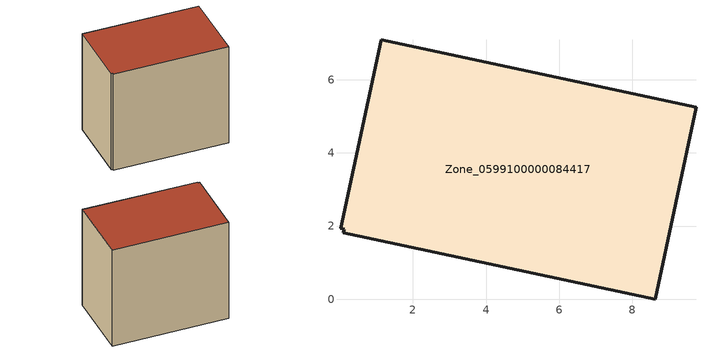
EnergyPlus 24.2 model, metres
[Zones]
Zone_0599100000084417
 floor ground (C_G): 0.12,1.91 0.02,1.93 1.13,7.09 9.74,5.25 8.62,0 0.1,1.82 z0
 wall outside (C_F): 8.62,0 9.74,5.25 1.13,7.09 0.02,1.93 0.12,1.91 0.1,1.82 8.62,0 z0:8.16
 roof outside (C_R): 0.02,1.93 0.12,1.91 0.1,1.82 8.62,0 9.74,5.25 1.13,7.09 z8.16
[BUILDING]
Pand.0599100000084417: North Axis=0; Terrain=City; Loads Convergence Tolerance Value=0.04; Temperature Convergence Tolerance Value=0.4; Solar Distribution=FullExterior; Maximum Number of Warmup Days=25; Minimum Number of Warmup Days=1
[Site:Location]
Rotterdam.The.Hague.AP_ZH_NLD Design_Conditions: Latitude=51.96; Longitude=4.45; Time Zone=1; Elevation=-4.5
[SITE:GROUNDTEMPERATURE:BUILDINGSURFACE]
18, 18, 18, 18, 18, 18, 18, 18, 18, 18, 18, 18
[MATERIAL] Thermal Absorptance=0.9; Solar Absorptance=0.7; Visible Absorptance=0.7
Name | Roughness | Thickness | Conductivity | Density | Specific Heat
G.TI.1975-1991 | MediumSmooth | 0.15 | 0.288461 | 540 | 1210
F.TI.1975-1991 | Rough | 0.3 | 0.230769 | 1920 | 840
R.TI.1975-1991 | MediumRough | 0.2 | 0.153846 | 1500 | 1000
[CONSTRUCTION]
C_G: G.TI.1975-1991
C_F: F.TI.1975-1991
C_R: R.TI.1975-1991
[ZONE]
Zone_0599100000084417: Type=1; Multiplier=1; Ceiling Height=Autocalculate; Volume=Autocalculate; Floor Area=autocalculate; Part of Total Floor Area=Yes
[ZONEINFILTRATION:DESIGNFLOWRATE]
Infil_Zone_0599100000084417: Zone or ZoneList or Space or SpaceList=Zone_0599100000084417; Schedule=AlwaysOn; Design Flow Rate Calculation Method=Flow/Area; Flow Rate per Floor Area=0.003; Constant Term Coefficient=1; Temperature Term Coefficient=0; Velocity Term Coefficient=0; Velocity Squared Term Coefficient=0
[HVACTEMPLATE:ZONE:IDEALLOADSAIRSYSTEM]
Zone_0599100000084417: Maximum Heating Supply Air Temperature=50; Minimum Cooling Supply Air Temperature=13; Maximum Heating Supply Air Humidity Ratio=0.0156; Minimum Cooling Supply Air Humidity Ratio=0.0077; Heating Limit=NoLimit; Cooling Limit=NoLimit; Dehumidification Control Type=ConstantSensibleHeatRatio; Cooling Sensible Heat Ratio=0.7; Dehumidification Setpoint=60; Humidification Control Type=None; Humidification Setpoint=30; Outdoor Air Method=None; Outdoor Air Flow Rate per Person=0.00944; Outdoor Air Flow Rate per Zone Floor Area=0; Outdoor Air Flow Rate per Zone=0; Demand Controlled Ventilation Type=None; Outdoor Air Economizer Type=NoEconomizer; Heat Recovery Type=None; Sensible Heat Recovery Effectiveness=0.7; Latent Heat Recovery Effectiveness=0.65
[ZONECONTROL:THERMOSTAT]
ThermostatControl_Zone_0599100000084417: Zone or ZoneList=Zone_0599100000084417; Control Type Schedule=DualSetpointControlType; Control 1=Thermostat_Zone_0599100000084417; Temperature Difference Between Cutout And Setpoint=0
[THERMOSTATSETPOINT:DUALSETPOINT]
Thermostat_Zone_0599100000084417: Heating Setpoint Temperature Schedule=HeatingSetpoint_Zone_0599100000084417; Cooling Setpoint Temperature Schedule=CoolingSetpoint_Zone_0599100000084417
[SCHEDULE:COMPACT]
HeatingSetpoint_Zone_0599100000084417: Through: 12/31, For: AllDays, Until: 24:00, 21
CoolingSetpoint_Zone_0599100000084417: Through: 12/31, For: AllDays, Until: 24:00, 24
DualSetpointControlType: Through: 12/31, For: AllDays, Until: 24:00, 4
AlwaysOn: Through: 12/31, For: AllDays, Until: 24:00, 1
